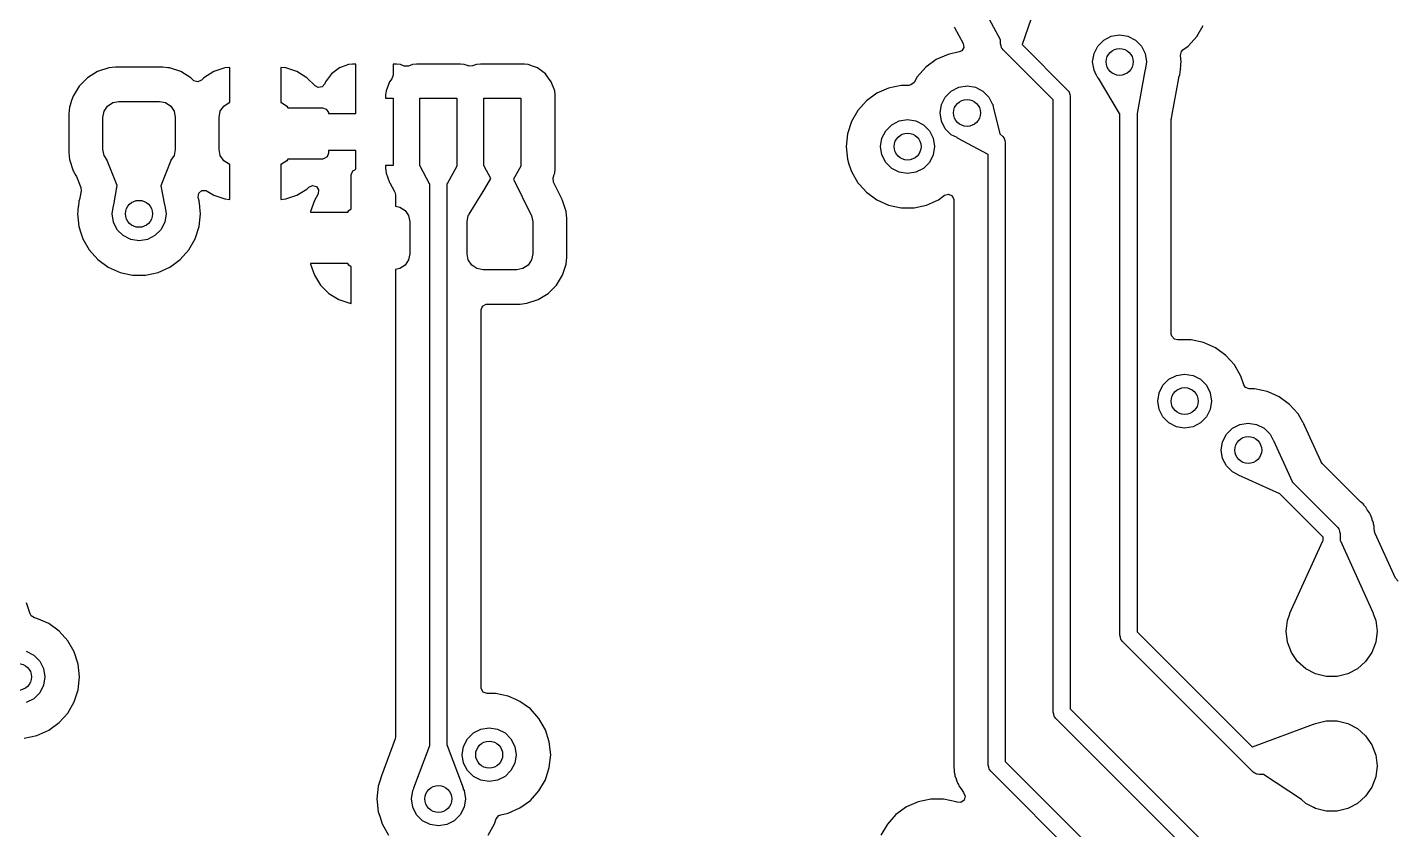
# Model space of a CAD drawing. Extents: x 106.8 to 191.4, y -142.2 to -57.6.
# Drawn here: x 139.31 to 159.64, y -82.85 to -70.94 of the extents above; entities that cross this region are included whole.
import ezdxf

# ---------------------------------------------------------------- set-up
doc = ezdxf.new("R2010")
doc.units = 0
doc.layers.add('BLACK', color=7, linetype='CONTINUOUS')

msp = doc.modelspace()

# ---------------------------------------------------------------- linework, layer by layer
at = {"layer": 'BLACK', "linetype": 'CONTINUOUS'}
for p, q in [((153.765, -71.1238), (153.528, -70.6946)), ((154.258, -70.6936), (154.085, -71.1953)), ((153.077, -70.9389), (153.079, -70.9422)), ((153.079, -70.9422), (153.208, -71.1782)), ((156.677, -71.077), (156.772, -70.9116)), ((153.765, -71.1852), (153.765, -71.1238)), ((155.208, -71.2181), (155.296, -71.1296)), ((155.296, -71.1296), (155.408, -71.0728)), ((155.408, -71.0728), (155.531, -71.0532)), ((155.531, -71.0532), (155.655, -71.0728)), ((155.655, -71.0728), (155.766, -71.1296)), ((155.766, -71.1296), (155.855, -71.2181)), ((156.549, -71.2189), (156.677, -71.077)), ((152.984, -71.3418), (152.809, -71.4195)), ((153.15, -71.3065), (152.984, -71.3418)), ((153.187, -71.289), (153.15, -71.3065)), ((153.218, -71.2376), (153.187, -71.289)), ((153.208, -71.1782), (153.218, -71.2376)), ((153.774, -71.2154), (153.765, -71.1852)), ((153.78, -71.2461), (153.774, -71.2154)), ((153.784, -71.2512), (153.78, -71.2461)), ((153.785, -71.2539), (153.784, -71.2512)), ((153.788, -71.2569), (153.785, -71.2539)), ((153.802, -71.275), (153.788, -71.2569)), ((154.545, -72.0184), (153.802, -71.275)), ((154.085, -71.1953), (154.084, -71.1974)), ((154.084, -71.1974), (154.762, -71.876)), ((155.131, -71.4532), (155.151, -71.3296)), ((155.151, -71.3296), (155.208, -71.2181)), ((155.855, -71.2181), (155.912, -71.3296)), ((155.912, -71.3296), (155.931, -71.4532)), ((156.435, -71.3564), (156.449, -71.298)), ((156.445, -71.4532), (156.435, -71.3564)), ((156.449, -71.298), (156.47, -71.2761)), ((156.47, -71.2761), (156.549, -71.2189)), ((140.522, -71.5423), (140.356, -71.5972)), ((140.622, -71.5321), (140.522, -71.5423)), ((140.624, -71.5319), (140.622, -71.5321)), ((140.622, -71.5321), (140.622, -71.5321)), ((140.626, -71.5319), (140.624, -71.5319)), ((141.321, -71.5319), (140.626, -71.5319)), ((140.626, -71.5319), (140.626, -71.5319)), ((141.323, -71.5319), (141.321, -71.5319)), ((141.326, -71.5321), (141.323, -71.5319)), ((141.4, -71.5397), (141.326, -71.5321)), ((141.326, -71.5321), (141.326, -71.5321)), ((141.425, -71.5423), (141.4, -71.5397)), ((141.591, -71.5972), (141.425, -71.5423)), ((142.247, -71.5428), (142.081, -71.5976)), ((142.318, -71.5356), (142.247, -71.5428)), ((142.318, -72.0565), (142.318, -71.5356)), ((142.318, -71.5356), (142.318, -71.5356)), ((143.15, -71.5428), (143.08, -71.5356)), ((143.08, -71.5356), (143.08, -72.0565)), ((143.316, -71.5976), (143.15, -71.5428)), ((143.947, -71.5434), (143.83, -71.6309)), ((144.083, -71.4923), (143.947, -71.5434)), ((144.142, -71.4861), (144.083, -71.4923)), ((144.146, -71.4858), (144.142, -71.4861)), ((144.192, -71.4858), (144.146, -71.4858)), ((144.192, -72.2188), (144.192, -71.4858)), ((144.192, -71.4858), (144.192, -71.4858)), ((144.789, -71.4858), (144.743, -71.4858)), ((144.743, -71.4858), (144.743, -71.4858)), ((144.743, -71.4858), (144.743, -71.6504)), ((144.793, -71.4861), (144.789, -71.4858)), ((144.852, -71.4923), (144.793, -71.4861)), ((144.911, -71.5145), (144.852, -71.4923)), ((144.912, -71.515), (144.911, -71.5145)), ((144.972, -71.5145), (144.912, -71.515)), ((145.033, -71.4918), (144.972, -71.5145)), ((145.092, -71.4856), (145.033, -71.4918)), ((145.094, -71.4853), (145.092, -71.4856)), ((145.092, -71.4856), (145.092, -71.4856)), ((145.741, -71.4853), (145.094, -71.4853)), ((145.743, -71.4856), (145.741, -71.4853)), ((145.802, -71.4918), (145.743, -71.4856)), ((145.743, -71.4856), (145.743, -71.4856)), ((145.862, -71.5142), (145.802, -71.4918)), ((145.863, -71.5147), (145.862, -71.5142)), ((145.923, -71.5142), (145.863, -71.5147)), ((145.983, -71.4918), (145.923, -71.5142)), ((146.042, -71.4856), (145.983, -71.4918)), ((146.044, -71.4853), (146.042, -71.4856)), ((146.042, -71.4856), (146.042, -71.4856)), ((146.691, -71.4853), (146.044, -71.4853)), ((146.693, -71.4856), (146.691, -71.4853)), ((146.752, -71.4918), (146.693, -71.4856)), ((146.693, -71.4856), (146.693, -71.4856)), ((146.814, -71.515), (146.752, -71.4918)), ((146.752, -71.4918), (146.752, -71.4918)), ((146.752, -71.4918), (146.752, -71.4918)), ((146.889, -71.5429), (146.814, -71.515)), ((147.006, -71.6305), (146.889, -71.5429)), ((152.655, -71.5317), (152.527, -71.6737)), ((152.809, -71.4195), (152.655, -71.5317)), ((155.151, -71.5768), (155.131, -71.4532)), ((155.931, -71.4532), (155.912, -71.5768)), ((156.433, -71.566), (156.434, -71.5588)), ((156.434, -71.5593), (156.44, -71.5141)), ((156.434, -71.5588), (156.434, -71.5612)), ((156.434, -71.5602), (156.434, -71.5593)), ((156.44, -71.5018), (156.441, -71.492)), ((156.44, -71.512), (156.44, -71.5018)), ((156.44, -71.5141), (156.44, -71.512)), ((156.441, -71.4863), (156.445, -71.4532)), ((156.441, -71.492), (156.441, -71.4863)), ((140.208, -71.6887), (140.084, -71.8121)), ((140.356, -71.5972), (140.208, -71.6887)), ((141.739, -71.6887), (141.591, -71.5972)), ((141.774, -71.7236), (141.739, -71.6887)), ((141.786, -71.7334), (141.774, -71.7236)), ((141.844, -71.749), (141.786, -71.7334)), ((141.899, -71.7236), (141.844, -71.749)), ((141.933, -71.6891), (141.899, -71.7236)), ((142.081, -71.5976), (141.933, -71.6891)), ((143.464, -71.6891), (143.316, -71.5976)), ((143.586, -71.8108), (143.464, -71.6891)), ((143.742, -71.7478), (143.73, -71.7794)), ((143.83, -71.6309), (143.742, -71.7478)), ((144.692, -71.7476), (144.641, -71.8846)), ((144.725, -71.703), (144.692, -71.7476)), ((144.743, -71.6504), (144.725, -71.703)), ((147.052, -71.6928), (147.006, -71.6305)), ((147.093, -71.7476), (147.052, -71.6928)), ((147.144, -71.8846), (147.093, -71.7476)), ((152.479, -71.7576), (152.433, -71.7963)), ((152.527, -71.6737), (152.479, -71.7576)), ((155.167, -71.6094), (155.151, -71.5768)), ((155.169, -71.6179), (155.167, -71.6094)), ((155.189, -71.6507), (155.169, -71.6179)), ((155.208, -71.6883), (155.189, -71.6507)), ((155.217, -71.6971), (155.208, -71.6883)), ((155.53, -72.2174), (155.217, -71.6971)), ((155.907, -71.586), (155.792, -72.2174)), ((155.912, -71.5768), (155.907, -71.586)), ((156.306, -72.2572), (156.41, -71.6928)), ((156.41, -71.6928), (156.412, -71.6815)), ((156.412, -71.6815), (156.425, -71.6431)), ((156.425, -71.6431), (156.433, -71.566)), ((156.434, -71.5612), (156.434, -71.5602)), ((139.993, -71.9605), (139.971, -72.0279)), ((140.084, -71.8121), (139.993, -71.9605)), ((143.632, -71.8351), (143.586, -71.8108)), ((143.691, -71.8251), (143.632, -71.8351)), ((143.73, -71.7794), (143.691, -71.8251)), ((144.641, -71.8846), (144.634, -71.9428)), ((144.634, -71.9428), (144.634, -71.9428)), ((144.634, -71.9428), (144.634, -71.9452)), ((144.634, -71.9452), (144.634, -71.9475)), ((144.634, -71.9475), (144.634, -71.9475)), ((144.634, -71.9475), (144.634, -71.9938)), ((147.151, -71.9452), (147.144, -71.8846)), ((147.151, -73.0424), (147.151, -71.9452)), ((151.926, -71.919), (151.772, -72.0312)), ((152.101, -71.8413), (151.926, -71.919)), ((152.288, -71.8016), (152.101, -71.8413)), ((152.402, -71.8016), (152.288, -71.8016)), ((152.433, -71.7963), (152.402, -71.8016)), ((152.942, -71.9755), (153.031, -71.887)), ((153.031, -71.887), (153.142, -71.8302)), ((153.142, -71.8302), (153.266, -71.8106)), ((153.266, -71.8106), (153.39, -71.8302)), ((153.39, -71.8302), (153.501, -71.887)), ((153.501, -71.887), (153.59, -71.9755)), ((154.762, -71.876), (154.776, -71.8942)), ((154.776, -71.8942), (154.779, -71.8971)), ((154.779, -71.8971), (154.78, -71.8998)), ((154.78, -71.8998), (154.784, -71.9049)), ((154.784, -71.9049), (154.79, -71.9356)), ((154.79, -71.9356), (154.799, -71.9658)), ((154.799, -71.9658), (154.799, -81.0568)), ((139.938, -72.126), (139.928, -72.226)), ((139.949, -72.094), (139.938, -72.126)), ((139.971, -72.0279), (139.949, -72.094)), ((140.454, -72.187), (140.506, -72.11)), ((140.506, -72.11), (140.583, -72.0585)), ((140.583, -72.0585), (140.674, -72.0404)), ((140.674, -72.0404), (141.274, -72.0404)), ((141.274, -72.0404), (141.364, -72.0585)), ((141.364, -72.0585), (141.442, -72.11)), ((141.442, -72.11), (141.493, -72.187)), ((142.179, -72.187), (142.231, -72.11)), ((142.231, -72.11), (142.308, -72.0585)), ((142.308, -72.0585), (142.318, -72.0565)), ((143.08, -72.0565), (143.089, -72.0585)), ((143.089, -72.0585), (143.167, -72.11)), ((143.167, -72.11), (143.183, -72.1344)), ((143.183, -72.1344), (143.696, -72.1344)), ((143.696, -72.1344), (143.753, -72.155)), ((143.753, -72.155), (143.783, -72.207)), ((144.634, -71.9938), (144.743, -71.9938)), ((144.743, -71.9938), (144.743, -72.9938)), ((145.142, -72.9938), (145.142, -71.9938)), ((145.142, -71.9938), (145.692, -71.9938)), ((145.692, -71.9938), (145.692, -72.9938)), ((146.093, -72.9938), (146.093, -71.9938)), ((146.093, -71.9938), (146.642, -71.9938)), ((146.642, -71.9938), (146.642, -72.9938)), ((151.772, -72.0312), (151.644, -72.1732)), ((152.866, -72.2106), (152.886, -72.087)), ((152.886, -72.087), (152.942, -71.9755)), ((153.59, -71.9755), (153.636, -72.0667)), ((153.636, -72.0667), (153.638, -72.069)), ((153.638, -72.069), (153.639, -72.0705)), ((153.639, -72.0705), (153.64, -72.074)), ((153.64, -72.074), (153.647, -72.087)), ((153.647, -72.087), (153.652, -72.1201)), ((153.652, -72.1201), (153.755, -72.5196)), ((154.545, -81.1094), (154.545, -72.0184)), ((139.928, -72.226), (139.928, -72.226)), ((139.928, -72.226), (139.928, -72.2282)), ((139.928, -72.2282), (139.928, -72.2304)), ((139.928, -72.2304), (139.928, -72.2304)), ((139.928, -72.2304), (139.928, -72.8004)), ((140.436, -72.2779), (140.454, -72.187)), ((140.436, -72.7529), (140.436, -72.2779)), ((141.493, -72.187), (141.511, -72.2779)), ((141.511, -72.2779), (141.511, -72.7529)), ((142.161, -72.2779), (142.179, -72.187)), ((142.161, -72.7529), (142.161, -72.2779)), ((143.783, -72.207), (143.784, -72.2185)), ((143.784, -72.2185), (143.784, -72.2188)), ((143.784, -72.2188), (144.192, -72.2188)), ((144.192, -72.2188), (144.192, -72.2188)), ((151.549, -72.3385), (151.49, -72.5202)), ((151.644, -72.1732), (151.549, -72.3385)), ((152.148, -72.3865), (152.26, -72.3297)), ((152.26, -72.3297), (152.383, -72.3101)), ((152.383, -72.3101), (152.507, -72.3297)), ((152.507, -72.3297), (152.618, -72.3865)), ((152.886, -72.3342), (152.866, -72.2106)), ((152.942, -72.4457), (152.886, -72.3342)), ((155.532, -72.2214), (155.53, -72.2174)), ((155.534, -72.2236), (155.532, -72.2214)), ((155.536, -72.2243), (155.534, -72.2236)), ((155.536, -79.9664), (155.536, -72.2243)), ((155.792, -72.2174), (155.79, -72.2201)), ((155.79, -72.2201), (155.79, -79.9138)), ((156.298, -72.3089), (156.3, -72.2931)), ((156.298, -75.4944), (156.298, -72.3089)), ((156.3, -72.2931), (156.306, -72.2572)), ((151.49, -72.5202), (151.47, -72.7101)), ((152.003, -72.5865), (152.06, -72.475)), ((152.06, -72.475), (152.148, -72.3865)), ((152.618, -72.3865), (152.707, -72.475)), ((152.707, -72.475), (152.764, -72.5865)), ((153.031, -72.5342), (152.942, -72.4457)), ((153.117, -72.5779), (153.031, -72.5342)), ((153.755, -72.5196), (153.797, -72.5618)), ((153.797, -72.5618), (153.81, -72.58)), ((140.454, -72.8438), (140.436, -72.7529)), ((141.511, -72.7529), (141.493, -72.8438)), ((142.179, -72.8438), (142.161, -72.7529)), ((143.784, -72.7688), (143.784, -72.8085)), ((144.192, -72.7688), (143.784, -72.7688)), ((143.784, -72.7688), (143.784, -72.7688)), ((144.192, -73.0418), (144.192, -72.7688)), ((151.47, -72.7101), (151.49, -72.9)), ((151.983, -72.7101), (152.003, -72.5865)), ((152.003, -72.8337), (151.983, -72.7101)), ((152.764, -72.5865), (152.783, -72.7101)), ((152.783, -72.7101), (152.764, -72.8337)), ((153.117, -72.5782), (153.117, -72.5779)), ((153.122, -72.5851), (153.117, -72.5782)), ((153.578, -72.8266), (153.122, -72.5851)), ((153.81, -72.58), (153.814, -72.5829)), ((153.814, -72.5829), (153.815, -72.5856)), ((153.815, -72.5856), (153.819, -72.5907)), ((153.819, -72.5907), (153.825, -72.6214)), ((153.825, -72.6214), (153.834, -72.6516)), ((153.834, -72.6516), (153.834, -81.842)), ((139.928, -72.8004), (139.928, -72.8004)), ((139.928, -72.8004), (139.928, -72.8026)), ((139.928, -72.8026), (139.928, -72.8048)), ((139.928, -72.8048), (139.928, -72.8048)), ((139.928, -72.8048), (139.938, -72.9048)), ((139.938, -72.9048), (139.993, -73.0703)), ((140.501, -72.9143), (140.454, -72.8438)), ((140.501, -72.9175), (140.501, -72.9143)), ((140.649, -73.2901), (140.501, -72.9175)), ((141.445, -72.9188), (141.296, -73.2911)), ((141.446, -72.9148), (141.445, -72.9188)), ((141.493, -72.8438), (141.446, -72.9148)), ((142.231, -72.9208), (142.179, -72.8438)), ((142.308, -72.9723), (142.231, -72.9208)), ((142.318, -72.9743), (142.308, -72.9723)), ((142.318, -73.4952), (142.318, -72.9743)), ((143.089, -72.9723), (143.08, -72.9743)), ((143.08, -72.9743), (143.08, -73.4952)), ((143.167, -72.9208), (143.089, -72.9723)), ((143.183, -72.8964), (143.167, -72.9208)), ((143.696, -72.8964), (143.183, -72.8964)), ((143.711, -72.8951), (143.696, -72.8964)), ((143.764, -72.865), (143.711, -72.8951)), ((143.784, -72.8085), (143.764, -72.865)), ((151.49, -72.9), (151.512, -72.9697)), ((151.512, -72.9697), (151.549, -73.0817)), ((152.06, -72.9452), (152.003, -72.8337)), ((152.148, -73.0337), (152.06, -72.9452)), ((152.707, -72.9452), (152.618, -73.0337)), ((152.764, -72.8337), (152.707, -72.9452)), ((153.58, -72.8272), (153.578, -72.8266)), ((153.58, -81.8946), (153.58, -72.8272)), ((139.993, -73.0703), (140.035, -73.139)), ((140.035, -73.139), (140.042, -73.1528)), ((140.042, -73.1528), (140.108, -73.3192)), ((144.124, -73.1297), (144.145, -73.0732)), ((144.124, -73.6347), (144.124, -73.1297)), ((144.145, -73.0732), (144.184, -73.0506)), ((144.184, -73.0506), (144.192, -73.0418)), ((144.743, -72.9938), (144.634, -72.9938)), ((144.634, -72.9938), (144.634, -73.0339)), ((144.634, -73.0339), (144.634, -73.0376)), ((144.634, -73.0376), (144.634, -73.0423)), ((144.634, -73.0423), (144.635, -73.05)), ((144.635, -73.05), (144.635, -73.05)), ((144.635, -73.05), (144.635, -73.0512)), ((144.635, -73.0512), (144.635, -73.0523)), ((144.635, -73.0523), (144.635, -73.0523)), ((144.635, -73.0523), (144.635, -73.0555)), ((144.635, -73.0555), (144.636, -73.0597)), ((144.636, -73.0597), (144.641, -73.103)), ((144.641, -73.103), (144.692, -73.2417)), ((145.145, -72.9938), (145.142, -72.9938)), ((145.146, -72.9994), (145.145, -72.9938)), ((145.287, -73.2626), (145.146, -72.9994)), ((145.689, -72.9994), (145.548, -73.2626)), ((145.69, -72.9971), (145.689, -72.9994)), ((145.692, -72.9938), (145.69, -72.9938)), ((145.69, -72.9938), (145.69, -72.9971)), ((146.095, -72.9938), (146.093, -72.9938)), ((146.096, -72.9994), (146.095, -72.9938)), ((146.196, -73.187), (146.096, -72.9994)), ((146.639, -72.9994), (146.534, -73.1954)), ((146.64, -72.9971), (146.639, -72.9994)), ((146.642, -72.9938), (146.64, -72.9938)), ((146.64, -72.9938), (146.64, -72.9971)), ((147.12, -73.1771), (147.121, -73.1738)), ((147.126, -73.2369), (147.12, -73.1771)), ((147.121, -73.1738), (147.13, -73.1438)), ((147.13, -73.1438), (147.132, -73.1376)), ((147.132, -73.1376), (147.144, -73.103)), ((147.144, -73.103), (147.151, -73.0424)), ((151.549, -73.0817), (151.644, -73.247)), ((152.26, -73.0905), (152.148, -73.0337)), ((152.383, -73.1101), (152.26, -73.0905)), ((152.507, -73.0905), (152.383, -73.1101)), ((152.618, -73.0337), (152.507, -73.0905)), ((140.113, -73.3674), (140.094, -73.4698)), ((140.108, -73.3192), (140.113, -73.3674)), ((140.597, -73.5765), (140.649, -73.2901)), ((141.296, -73.2911), (141.348, -73.5765)), ((141.86, -73.4032), (141.905, -73.3643)), ((141.905, -73.3643), (141.965, -73.3639)), ((141.965, -73.3639), (141.982, -73.3719)), ((141.982, -73.3719), (142.081, -73.4332)), ((143.316, -73.4332), (143.464, -73.3417)), ((143.464, -73.3417), (143.492, -73.3136)), ((143.492, -73.3136), (143.547, -73.2882)), ((143.547, -73.2882), (143.605, -73.3038)), ((143.605, -73.3038), (143.639, -73.3531)), ((143.639, -73.3531), (143.634, -73.4129)), ((144.692, -73.2417), (144.696, -73.247)), ((144.696, -73.247), (144.766, -73.3773)), ((144.766, -73.3773), (144.772, -73.388)), ((144.772, -73.388), (144.782, -73.4296)), ((145.289, -73.2654), (145.287, -73.2626)), ((145.29, -73.2659), (145.289, -73.2654)), ((145.29, -81.6005), (145.29, -73.2659)), ((145.548, -73.2626), (145.544, -73.2653)), ((145.544, -73.2653), (145.544, -81.5994)), ((145.874, -73.7161), (146.105, -73.3368)), ((146.105, -73.3368), (146.196, -73.187)), ((146.534, -73.1954), (146.795, -73.7274)), ((147.254, -73.4976), (147.126, -73.2369)), ((151.644, -73.247), (151.667, -73.2723)), ((151.667, -73.2723), (151.771, -73.388)), ((151.771, -73.388), (151.772, -73.389)), ((151.772, -73.389), (151.926, -73.5012)), ((140.079, -73.5193), (140.071, -73.5964)), ((140.091, -73.4812), (140.079, -73.5193)), ((140.094, -73.4698), (140.091, -73.4812)), ((140.572, -73.7092), (140.592, -73.5856)), ((140.592, -73.5856), (140.597, -73.5765)), ((141.348, -73.5765), (141.353, -73.5856)), ((141.353, -73.5856), (141.373, -73.7092)), ((141.849, -73.4625), (141.86, -73.4032)), ((141.851, -73.4698), (141.849, -73.4625)), ((141.854, -73.4812), (141.851, -73.4698)), ((141.865, -73.5166), (141.854, -73.4812)), ((141.866, -73.5193), (141.865, -73.5166)), ((141.874, -73.5964), (141.866, -73.5193)), ((142.081, -73.4332), (142.247, -73.488)), ((142.247, -73.488), (142.318, -73.4952)), ((142.318, -73.4952), (142.318, -73.4952)), ((143.08, -73.4952), (143.15, -73.488)), ((143.15, -73.488), (143.316, -73.4332)), ((143.575, -73.5101), (143.52, -73.6755)), ((143.629, -73.4219), (143.575, -73.5101)), ((143.634, -73.4129), (143.629, -73.4219)), ((144.782, -73.4296), (144.782, -73.5952)), ((147.257, -73.5024), (147.254, -73.4976)), ((147.261, -73.5099), (147.257, -73.5024)), ((147.31, -73.6595), (147.261, -73.5099)), ((147.261, -73.5099), (147.261, -73.5099)), ((147.261, -73.5099), (147.261, -73.5099)), ((147.261, -73.5099), (147.261, -73.5099)), ((151.926, -73.5012), (152.101, -73.5789)), ((152.101, -73.5789), (152.288, -73.6186)), ((152.479, -73.6186), (152.666, -73.5789)), ((152.666, -73.5789), (152.84, -73.5012)), ((152.84, -73.5012), (152.932, -73.4343)), ((152.932, -73.4343), (152.99, -73.4178)), ((152.99, -73.4178), (153.045, -73.4422)), ((153.045, -73.4422), (153.071, -73.4963)), ((153.071, -73.4963), (153.072, -73.5055)), ((153.072, -73.5055), (153.072, -81.8147)), ((140.063, -73.6706), (140.059, -73.7092)), ((140.059, -73.7092), (140.079, -73.8991)), ((140.064, -73.6485), (140.063, -73.6506)), ((140.063, -73.6506), (140.063, -73.6527)), ((140.063, -73.6527), (140.063, -73.6528)), ((140.063, -73.6528), (140.064, -73.6608)), ((140.064, -73.6608), (140.063, -73.6706)), ((140.07, -73.6038), (140.064, -73.6476)), ((140.064, -73.6476), (140.064, -73.6476)), ((140.064, -73.6476), (140.064, -73.6485)), ((140.071, -73.5964), (140.07, -73.6026)), ((140.07, -73.6026), (140.07, -73.6029)), ((140.07, -73.6029), (140.07, -73.6032)), ((140.07, -73.6032), (140.07, -73.6038)), ((140.07, -73.6038), (140.07, -73.6038)), ((140.592, -73.8328), (140.572, -73.7092)), ((141.373, -73.7092), (141.353, -73.8328)), ((141.866, -73.8991), (141.886, -73.7092)), ((141.875, -73.6029), (141.874, -73.5964)), ((141.875, -73.6032), (141.875, -73.6029)), ((141.875, -73.6044), (141.875, -73.6032)), ((141.876, -73.6103), (141.875, -73.6044)), ((141.886, -73.7092), (141.876, -73.6103)), ((143.52, -73.6755), (143.519, -73.6838)), ((143.519, -73.6838), (144.071, -73.6838)), ((144.071, -73.6838), (144.087, -73.6594)), ((144.087, -73.6594), (144.124, -73.6347)), ((144.782, -73.5952), (144.846, -73.6079)), ((144.846, -73.6079), (144.923, -73.6594)), ((144.923, -73.6594), (144.974, -73.7364)), ((144.974, -73.7364), (144.993, -73.8273)), ((145.843, -73.8273), (145.861, -73.7364)), ((145.861, -73.7364), (145.873, -73.7172)), ((145.873, -73.7172), (145.874, -73.7161)), ((146.795, -73.7274), (146.795, -73.7301)), ((146.795, -73.7301), (146.799, -73.7364)), ((146.799, -73.7364), (146.817, -73.8273)), ((147.316, -73.6754), (147.31, -73.6595)), ((147.326, -73.7776), (147.316, -73.6754)), ((147.326, -74.352), (147.326, -73.7776)), ((152.288, -73.6186), (152.479, -73.6186)), ((140.079, -73.8991), (140.108, -73.9893)), ((140.108, -73.9893), (140.138, -74.0808)), ((140.649, -73.9443), (140.592, -73.8328)), ((140.737, -74.0328), (140.649, -73.9443)), ((141.296, -73.9443), (141.208, -74.0328)), ((141.353, -73.8328), (141.296, -73.9443)), ((141.807, -74.0808), (141.866, -73.8991)), ((144.993, -73.8273), (144.993, -74.3023)), ((145.843, -74.3023), (145.843, -73.8273)), ((146.817, -73.8273), (146.817, -74.3023)), ((140.138, -74.0808), (140.233, -74.2461)), ((140.849, -74.0896), (140.737, -74.0328)), ((140.972, -74.1092), (140.849, -74.0896)), ((141.096, -74.0896), (140.972, -74.1092)), ((141.208, -74.0328), (141.096, -74.0896)), ((141.712, -74.2461), (141.807, -74.0808)), ((140.233, -74.2461), (140.361, -74.3881)), ((140.361, -74.3881), (140.516, -74.5003)), ((141.504, -74.4458), (141.584, -74.3881)), ((141.584, -74.3881), (141.712, -74.2461)), ((144.974, -74.3932), (144.923, -74.4702)), ((144.993, -74.3023), (144.974, -74.3932)), ((145.861, -74.3932), (145.843, -74.3023)), ((145.912, -74.4702), (145.861, -74.3932)), ((146.799, -74.3932), (146.748, -74.4702)), ((146.817, -74.3023), (146.799, -74.3932)), ((147.316, -74.4542), (147.326, -74.352)), ((140.516, -74.5003), (140.69, -74.578)), ((140.69, -74.578), (140.877, -74.6177)), ((141.068, -74.6177), (141.255, -74.578)), ((141.255, -74.578), (141.429, -74.5003)), ((141.429, -74.5003), (141.504, -74.4458)), ((144.071, -74.4458), (143.519, -74.4458)), ((143.519, -74.4458), (143.52, -74.4541)), ((143.52, -74.4541), (143.575, -74.6195)), ((144.087, -74.4702), (144.071, -74.4458)), ((144.124, -74.4949), (144.087, -74.4702)), ((144.124, -75.0395), (144.124, -74.4949)), ((144.846, -74.5217), (144.782, -74.5344)), ((144.782, -74.5344), (144.782, -81.4736)), ((144.923, -74.4702), (144.846, -74.5217)), ((145.989, -74.5217), (145.912, -74.4702)), ((146.08, -74.5398), (145.989, -74.5217)), ((146.58, -74.5398), (146.08, -74.5398)), ((146.671, -74.5217), (146.58, -74.5398)), ((146.748, -74.4702), (146.671, -74.5217)), ((147.261, -74.6197), (147.316, -74.4542)), ((140.877, -74.6177), (141.068, -74.6177)), ((143.575, -74.6195), (143.666, -74.7678)), ((143.666, -74.7678), (143.789, -74.8911)), ((147.046, -74.8915), (147.169, -74.7681)), ((147.169, -74.7681), (147.261, -74.6197)), ((143.789, -74.8911), (143.938, -74.9826)), ((143.938, -74.9826), (144.103, -75.0374)), ((146.732, -75.0379), (146.897, -74.983)), ((146.897, -74.983), (147.046, -74.8915)), ((144.103, -75.0374), (144.124, -75.0395)), ((144.124, -75.0395), (144.124, -75.0395)), ((146.053, -75.1362), (146.074, -75.0797)), ((146.053, -80.7428), (146.053, -75.1362)), ((146.074, -75.0797), (146.126, -75.0496)), ((146.126, -75.0496), (146.141, -75.0483)), ((146.141, -75.0483), (146.627, -75.0483)), ((146.627, -75.0483), (146.63, -75.0483)), ((146.63, -75.0483), (146.732, -75.0379)), ((156.305, -75.5273), (156.298, -75.4944)), ((156.345, -75.572), (156.305, -75.5273)), ((156.392, -75.5787), (156.345, -75.572)), ((156.392, -75.581), (156.392, -75.5787)), ((156.402, -75.581), (156.392, -75.581)), ((156.593, -75.581), (156.402, -75.581)), ((156.779, -75.6207), (156.593, -75.581)), ((156.954, -75.6984), (156.779, -75.6207)), ((156.779, -75.6207), (156.779, -75.6207)), ((157.108, -75.8106), (156.954, -75.6984)), ((157.236, -75.9526), (157.108, -75.8106)), ((157.332, -76.1179), (157.236, -75.9526)), ((156.174, -76.2544), (156.262, -76.1659)), ((156.262, -76.1659), (156.374, -76.1091)), ((156.374, -76.1091), (156.497, -76.0895)), ((156.497, -76.0895), (156.621, -76.1091)), ((156.621, -76.1091), (156.732, -76.1659)), ((156.732, -76.1659), (156.821, -76.2544)), ((157.374, -76.2473), (157.332, -76.1179)), ((156.097, -76.4895), (156.117, -76.3659)), ((156.117, -76.3659), (156.174, -76.2544)), ((156.821, -76.2544), (156.878, -76.3659)), ((156.878, -76.3659), (156.897, -76.4895)), ((157.401, -76.2874), (157.374, -76.2473)), ((157.457, -76.308), (157.401, -76.2874)), ((157.536, -76.308), (157.457, -76.308)), ((157.723, -76.3477), (157.536, -76.308)), ((157.792, -76.3782), (157.723, -76.3477)), ((157.898, -76.4254), (157.792, -76.3782)), ((158.052, -76.5376), (157.898, -76.4254)), ((156.117, -76.6131), (156.097, -76.4895)), ((156.174, -76.7246), (156.117, -76.6131)), ((156.878, -76.6131), (156.821, -76.7246)), ((156.897, -76.4895), (156.878, -76.6131)), ((158.18, -76.6796), (158.052, -76.5376)), ((156.262, -76.8131), (156.174, -76.7246)), ((156.374, -76.8699), (156.262, -76.8131)), ((156.732, -76.8131), (156.621, -76.8699)), ((156.821, -76.7246), (156.732, -76.8131)), ((157.206, -76.8929), (157.317, -76.8361)), ((157.317, -76.8361), (157.441, -76.8165)), ((157.441, -76.8165), (157.565, -76.8361)), ((157.565, -76.8361), (157.676, -76.8929)), ((158.257, -76.8126), (158.18, -76.6796)), ((158.18, -76.6796), (158.18, -76.6796)), ((158.261, -76.8193), (158.257, -76.8126)), ((158.265, -76.8264), (158.261, -76.8193)), ((158.267, -76.8305), (158.265, -76.8264)), ((158.276, -76.8452), (158.267, -76.8305)), ((158.281, -76.8572), (158.276, -76.8452)), ((156.497, -76.8895), (156.374, -76.8699)), ((156.621, -76.8699), (156.497, -76.8895)), ((157.06, -77.0929), (157.117, -76.9814)), ((157.117, -76.9814), (157.206, -76.8929)), ((157.676, -76.8929), (157.765, -76.9814)), ((157.765, -76.9814), (157.809, -77.0677)), ((158.281, -76.8577), (158.281, -76.8572)), ((158.283, -76.8612), (158.281, -76.8577)), ((158.519, -77.3805), (158.283, -76.8612)), ((157.041, -77.2165), (157.06, -77.0929)), ((157.06, -77.3401), (157.041, -77.2165)), ((157.809, -77.0677), (157.809, -77.0677)), ((157.809, -77.0677), (157.815, -77.0737)), ((157.815, -77.0737), (158.093, -77.685)), ((157.117, -77.4516), (157.06, -77.3401)), ((157.206, -77.5401), (157.117, -77.4516)), ((158.525, -77.3936), (158.519, -77.3805)), ((158.542, -77.4193), (158.525, -77.3936)), ((159.104, -77.9812), (158.542, -77.4193)), ((157.292, -77.584), (157.206, -77.5401)), ((157.292, -77.5842), (157.292, -77.584)), ((157.298, -77.5907), (157.292, -77.5842)), ((157.909, -77.8686), (157.298, -77.5907)), ((158.093, -77.685), (158.093, -77.6892)), ((158.093, -77.6892), (158.769, -78.3649)), ((157.914, -77.8697), (157.909, -77.8686)), ((158.552, -78.5073), (157.914, -77.8696)), ((157.914, -77.8696), (157.914, -77.8697)), ((159.11, -77.9868), (159.104, -77.9812)), ((159.146, -78.0162), (159.11, -77.9868)), ((159.16, -78.0351), (159.146, -78.0162)), ((159.169, -78.0456), (159.16, -78.0351)), ((159.185, -78.0621), (159.169, -78.0456)), ((159.209, -78.1018), (159.185, -78.0621)), ((159.213, -78.1088), (159.209, -78.1018)), ((159.24, -78.1461), (159.213, -78.1088)), ((159.249, -78.1678), (159.24, -78.1461)), ((159.255, -78.1802), (159.249, -78.1678)), ((159.267, -78.2003), (159.255, -78.1802)), ((159.271, -78.213), (159.267, -78.2003)), ((159.267, -78.2003), (159.267, -78.2003)), ((159.28, -78.2446), (159.271, -78.213)), ((159.283, -78.2525), (159.28, -78.2446)), ((159.3, -78.2954), (159.283, -78.2525)), ((158.769, -78.3649), (158.782, -78.3831)), ((158.782, -78.3831), (158.786, -78.386)), ((158.786, -78.386), (158.787, -78.3887)), ((158.787, -78.3887), (158.791, -78.3938)), ((158.791, -78.3938), (158.797, -78.4245)), ((158.797, -78.4245), (158.806, -78.4547)), ((158.806, -78.4547), (158.806, -78.5595)), ((159.302, -78.3186), (159.3, -78.2954)), ((159.305, -78.3321), (159.302, -78.3186)), ((159.309, -78.3463), (159.305, -78.3321)), ((159.312, -78.3545), (159.309, -78.3463)), ((159.313, -78.4007), (159.312, -78.3545)), ((159.314, -78.4089), (159.313, -78.4007)), ((159.315, -78.4147), (159.314, -78.4089)), ((159.315, -78.4175), (159.315, -78.4147)), ((159.322, -78.4514), (159.315, -78.4151)), ((159.315, -78.4151), (159.315, -78.4202)), ((159.315, -78.4202), (159.315, -78.4175)), ((159.324, -78.4557), (159.322, -78.4514)), ((159.627, -79.1205), (159.324, -78.4557)), ((158.06, -79.6371), (158.549, -78.5633)), ((158.549, -78.5633), (158.552, -78.5603)), ((158.552, -78.5603), (158.552, -78.5073)), ((158.806, -78.5595), (158.807, -78.5598)), ((158.807, -78.5598), (158.809, -78.5633)), ((158.809, -78.5633), (159.298, -79.6371)), ((159.667, -79.1624), (159.627, -79.1205)), ((139.355, -79.6488), (139.302, -79.486)), ((139.369, -79.6757), (139.355, -79.6488)), ((139.42, -79.7076), (139.369, -79.6757)), ((158.024, -79.7449), (158.061, -79.6469)), ((158.06, -79.6374), (158.06, -79.6371)), ((158.06, -79.6464), (158.06, -79.6374)), ((158.061, -79.6469), (158.06, -79.6464)), ((159.298, -79.646), (159.297, -79.6468)), ((159.297, -79.6468), (159.334, -79.7449)), ((159.298, -79.6371), (159.298, -79.646)), ((139.434, -79.7105), (139.42, -79.7076)), ((139.456, -79.7153), (139.434, -79.7105)), ((139.631, -79.793), (139.456, -79.7153)), ((139.785, -79.9052), (139.631, -79.793)), ((158.004, -79.9064), (158.024, -79.7449)), ((159.334, -79.7449), (159.354, -79.9064)), ((139.913, -80.0472), (139.785, -79.9052)), ((140.008, -80.2125), (139.913, -80.0472)), ((155.545, -79.9966), (155.536, -79.9664)), ((155.551, -80.0273), (155.545, -79.9966)), ((155.555, -80.0324), (155.551, -80.0273)), ((155.556, -80.0351), (155.555, -80.0324)), ((155.56, -80.038), (155.556, -80.0351)), ((155.573, -80.0562), (155.56, -80.038)), ((157.513, -81.9962), (155.573, -80.0562)), ((155.79, -79.9138), (157.499, -81.6234)), ((158.024, -80.0679), (158.004, -79.9064)), ((158.081, -80.2201), (158.024, -80.0679)), ((159.334, -80.0679), (159.277, -80.2201)), ((159.354, -79.9064), (159.334, -80.0679)), ((139.297, -80.2037), (139.409, -80.2605)), ((139.409, -80.2605), (139.497, -80.349)), ((140.067, -80.3942), (140.008, -80.2125)), ((158.174, -80.354), (158.081, -80.2201)), ((159.277, -80.2201), (159.184, -80.354)), ((139.497, -80.349), (139.554, -80.4605)), ((139.554, -80.4605), (139.574, -80.5841)), ((140.087, -80.5841), (140.067, -80.3942)), ((158.296, -80.4619), (158.174, -80.354)), ((158.44, -80.5375), (158.296, -80.4619)), ((159.063, -80.4619), (158.918, -80.5375)), ((159.184, -80.354), (159.063, -80.4619)), ((139.554, -80.7077), (139.497, -80.8192)), ((139.574, -80.5841), (139.554, -80.7077)), ((140.067, -80.774), (140.087, -80.5841)), ((158.598, -80.5765), (158.44, -80.5375)), ((158.76, -80.5765), (158.598, -80.5765)), ((158.918, -80.5375), (158.76, -80.5765)), ((139.409, -80.9077), (139.297, -80.9645)), ((139.497, -80.8192), (139.409, -80.9077)), ((140.008, -80.9557), (140.067, -80.774)), ((146.054, -80.758), (146.053, -80.7428)), ((146.084, -80.8101), (146.054, -80.758)), ((146.141, -80.8307), (146.084, -80.8101)), ((146.266, -80.8307), (146.141, -80.8307)), ((146.453, -80.8704), (146.266, -80.8307)), ((146.569, -80.9218), (146.453, -80.8704)), ((139.913, -81.121), (140.008, -80.9557)), ((146.628, -80.948), (146.569, -80.9218)), ((146.782, -81.0603), (146.628, -80.948)), ((146.91, -81.2022), (146.782, -81.0603)), ((154.554, -81.1396), (154.545, -81.1094)), ((154.799, -81.0568), (157.46, -83.7177)), ((139.631, -81.3752), (139.785, -81.263)), ((139.785, -81.263), (139.913, -81.121)), ((147.005, -81.3676), (146.91, -81.2022)), ((154.561, -81.1703), (154.554, -81.1396)), ((154.565, -81.1754), (154.561, -81.1703)), ((154.565, -81.1781), (154.565, -81.1754)), ((154.569, -81.181), (154.565, -81.1781)), ((154.582, -81.1992), (154.569, -81.181)), ((157.379, -83.9962), (154.582, -81.1992)), ((157.502, -81.6221), (158.41, -81.2867)), ((158.41, -81.2867), (158.417, -81.287)), ((158.417, -81.287), (158.44, -81.2753)), ((158.44, -81.2753), (158.598, -81.2363)), ((158.598, -81.2363), (158.76, -81.2363)), ((158.76, -81.2363), (158.918, -81.2753)), ((158.918, -81.2753), (159.063, -81.3509)), ((139.269, -81.4926), (139.456, -81.4529)), ((139.456, -81.4529), (139.631, -81.3752)), ((144.776, -81.5045), (144.571, -82.0512)), ((144.782, -81.4736), (144.776, -81.5045)), ((145.79, -81.6156), (145.847, -81.5041)), ((145.847, -81.5041), (145.936, -81.4156)), ((145.936, -81.4156), (146.047, -81.3587)), ((146.047, -81.3587), (146.171, -81.3392)), ((146.171, -81.3392), (146.294, -81.3587)), ((146.294, -81.3587), (146.406, -81.4156)), ((146.406, -81.4156), (146.494, -81.5041)), ((146.494, -81.5041), (146.551, -81.6156)), ((147.064, -81.5492), (147.005, -81.3676)), ((159.063, -81.3509), (159.184, -81.4588)), ((159.184, -81.4588), (159.277, -81.5927)), ((145.052, -82.2324), (145.288, -81.6036)), ((145.288, -81.6036), (145.29, -81.6005)), ((145.544, -81.5994), (145.545, -81.5994)), ((145.545, -81.5994), (145.547, -81.6036)), ((145.547, -81.6036), (145.783, -82.2324)), ((145.771, -81.7392), (145.79, -81.6156)), ((146.551, -81.6156), (146.571, -81.7392)), ((147.084, -81.7392), (147.064, -81.5492)), ((157.499, -81.6234), (157.502, -81.6221)), ((159.277, -81.5927), (159.334, -81.7449)), ((145.79, -81.8628), (145.771, -81.7392)), ((145.847, -81.9743), (145.79, -81.8628)), ((146.551, -81.8628), (146.494, -81.9743)), ((146.571, -81.7392), (146.551, -81.8628)), ((147.064, -81.9291), (147.084, -81.7392)), ((153.072, -81.8147), (153.069, -81.8339)), ((153.069, -81.8339), (153.069, -81.8342)), ((153.069, -81.8342), (153.069, -81.8343)), ((153.069, -81.8343), (153.072, -81.9032)), ((153.072, -81.9032), (153.072, -81.906)), ((153.072, -81.906), (153.072, -81.9346)), ((153.589, -81.9248), (153.58, -81.8946)), ((153.596, -81.9555), (153.589, -81.9248)), ((153.834, -81.842), (157.534, -85.5415)), ((159.334, -81.7449), (159.354, -81.9064)), ((159.354, -81.9064), (159.334, -82.0679)), ((144.553, -82.118), (144.524, -82.2061)), ((144.556, -82.102), (144.553, -82.118)), ((144.557, -82.0955), (144.556, -82.102)), ((144.571, -82.053), (144.557, -82.0955)), ((144.571, -82.0512), (144.571, -82.0512)), ((144.571, -82.0512), (144.571, -82.0521)), ((144.571, -82.0521), (144.571, -82.053)), ((144.571, -82.053), (144.571, -82.053)), ((145.936, -82.0628), (145.847, -81.9743)), ((146.047, -82.1196), (145.936, -82.0628)), ((146.171, -82.1392), (146.047, -82.1196)), ((146.294, -82.1196), (146.171, -82.1392)), ((146.406, -82.0628), (146.294, -82.1196)), ((146.494, -81.9743), (146.406, -82.0628)), ((146.91, -82.2761), (147.005, -82.1107)), ((147.005, -82.1107), (147.064, -81.9291)), ((153.072, -81.9346), (153.072, -81.9373)), ((153.072, -81.9373), (153.072, -81.9373)), ((153.072, -81.9373), (153.072, -81.9404)), ((153.072, -81.9404), (153.073, -81.9487)), ((153.073, -81.9487), (153.074, -81.9948)), ((153.074, -81.9948), (153.081, -82.0172)), ((153.081, -82.0172), (153.084, -82.0307)), ((153.084, -82.0307), (153.087, -82.0539)), ((153.087, -82.0539), (153.104, -82.0968)), ((153.104, -82.0968), (153.106, -82.1047)), ((153.106, -82.1047), (153.119, -82.149)), ((153.599, -81.9606), (153.596, -81.9555)), ((153.6, -81.9633), (153.599, -81.9606)), ((153.604, -81.9662), (153.6, -81.9633)), ((153.617, -81.9844), (153.604, -81.9662)), ((157.629, -85.9962), (153.617, -81.9844)), ((157.541, -82.0113), (157.513, -81.9962)), ((157.567, -82.0283), (157.541, -82.0113)), ((157.573, -82.0292), (157.567, -82.0283)), ((157.576, -82.0305), (157.573, -82.0292)), ((157.58, -82.0302), (157.576, -82.0305)), ((157.603, -82.0334), (157.58, -82.0302)), ((157.669, -82.0334), (157.603, -82.0334)), ((158.231, -82.4047), (157.669, -82.0334)), ((159.334, -82.0679), (159.277, -82.2201)), ((144.524, -82.2061), (144.504, -82.396)), ((145.017, -82.396), (145.037, -82.2724)), ((145.037, -82.2724), (145.053, -82.2416)), ((145.052, -82.2409), (145.052, -82.2324)), ((145.053, -82.2416), (145.052, -82.2409)), ((145.783, -82.2413), (145.782, -82.2418)), ((145.782, -82.2418), (145.798, -82.2724)), ((145.783, -82.2324), (145.783, -82.2413)), ((145.798, -82.2724), (145.817, -82.396)), ((146.782, -82.418), (146.91, -82.2761)), ((153.119, -82.149), (153.131, -82.1691)), ((153.131, -82.1691), (153.137, -82.1815)), ((153.137, -82.1815), (153.146, -82.2032)), ((153.146, -82.2032), (153.146, -82.2032)), ((153.146, -82.2032), (153.146, -82.2032)), ((153.146, -82.2032), (153.158, -82.2196)), ((153.158, -82.2196), (153.173, -82.2405)), ((153.173, -82.2405), (153.177, -82.2475)), ((153.177, -82.2475), (153.201, -82.2872)), ((153.201, -82.2872), (153.201, -82.2872)), ((153.201, -82.2872), (153.201, -82.2872)), ((153.201, -82.2872), (153.215, -82.3012)), ((153.215, -82.3012), (153.24, -82.3557)), ((159.277, -82.2201), (159.184, -82.354)), ((144.504, -82.396), (144.524, -82.5859)), ((145.037, -82.5196), (145.017, -82.396)), ((145.094, -82.6311), (145.037, -82.5196)), ((145.798, -82.5196), (145.741, -82.6311)), ((145.817, -82.396), (145.798, -82.5196)), ((146.453, -82.608), (146.628, -82.5303)), ((146.628, -82.5303), (146.782, -82.418)), ((152.365, -82.5155), (152.21, -82.6277)), ((152.539, -82.4378), (152.365, -82.5155)), ((152.726, -82.3981), (152.539, -82.4378)), ((152.917, -82.3981), (152.726, -82.3981)), ((153.104, -82.4378), (152.917, -82.3981)), ((153.117, -82.4436), (153.104, -82.4378)), ((153.176, -82.4482), (153.117, -82.4436)), ((153.225, -82.4137), (153.176, -82.4482)), ((153.24, -82.3557), (153.225, -82.4137)), ((158.296, -82.4619), (158.231, -82.4047)), ((158.403, -82.5182), (158.296, -82.4619)), ((158.409, -82.5222), (158.403, -82.5182)), ((158.411, -82.5233), (158.409, -82.5222)), ((158.413, -82.5233), (158.411, -82.5233)), ((158.44, -82.5375), (158.413, -82.5233)), ((158.598, -82.5765), (158.44, -82.5375)), ((158.918, -82.5375), (158.76, -82.5765)), ((159.063, -82.4619), (158.918, -82.5375)), ((159.184, -82.354), (159.063, -82.4619)), ((144.524, -82.5859), (144.545, -82.6505)), ((144.545, -82.6505), (144.583, -82.7676)), ((145.182, -82.7196), (145.094, -82.6311)), ((145.294, -82.7764), (145.182, -82.7196)), ((145.653, -82.7196), (145.541, -82.7764)), ((145.741, -82.6311), (145.653, -82.7196)), ((146.252, -82.7676), (146.277, -82.6903)), ((146.277, -82.6903), (146.314, -82.6429)), ((146.314, -82.6429), (146.342, -82.6315)), ((146.342, -82.6315), (146.453, -82.608)), ((152.21, -82.6277), (152.083, -82.7697)), ((158.76, -82.5765), (158.598, -82.5765)), ((144.583, -82.7676), (144.678, -82.9329)), ((145.417, -82.796), (145.294, -82.7764)), ((145.541, -82.7764), (145.417, -82.796)), ((146.157, -82.9329), (146.252, -82.7676)), ((152.083, -82.7697), (151.987, -82.9351))]:
    msp.add_line(p, q, dxfattribs=at)
at = {"layer": 'BLACK'}
for centre in [(155.531, -71.4532), (153.266, -72.2106), (152.383, -72.7101), (140.972, -73.7092), (156.497, -76.4895), (157.441, -77.2165), (139.174, -80.5841), (146.171, -81.7392), (145.417, -82.396)]:
    msp.add_circle(centre, 0.2, dxfattribs=at)

doc.saveas('drawing.dxf')
